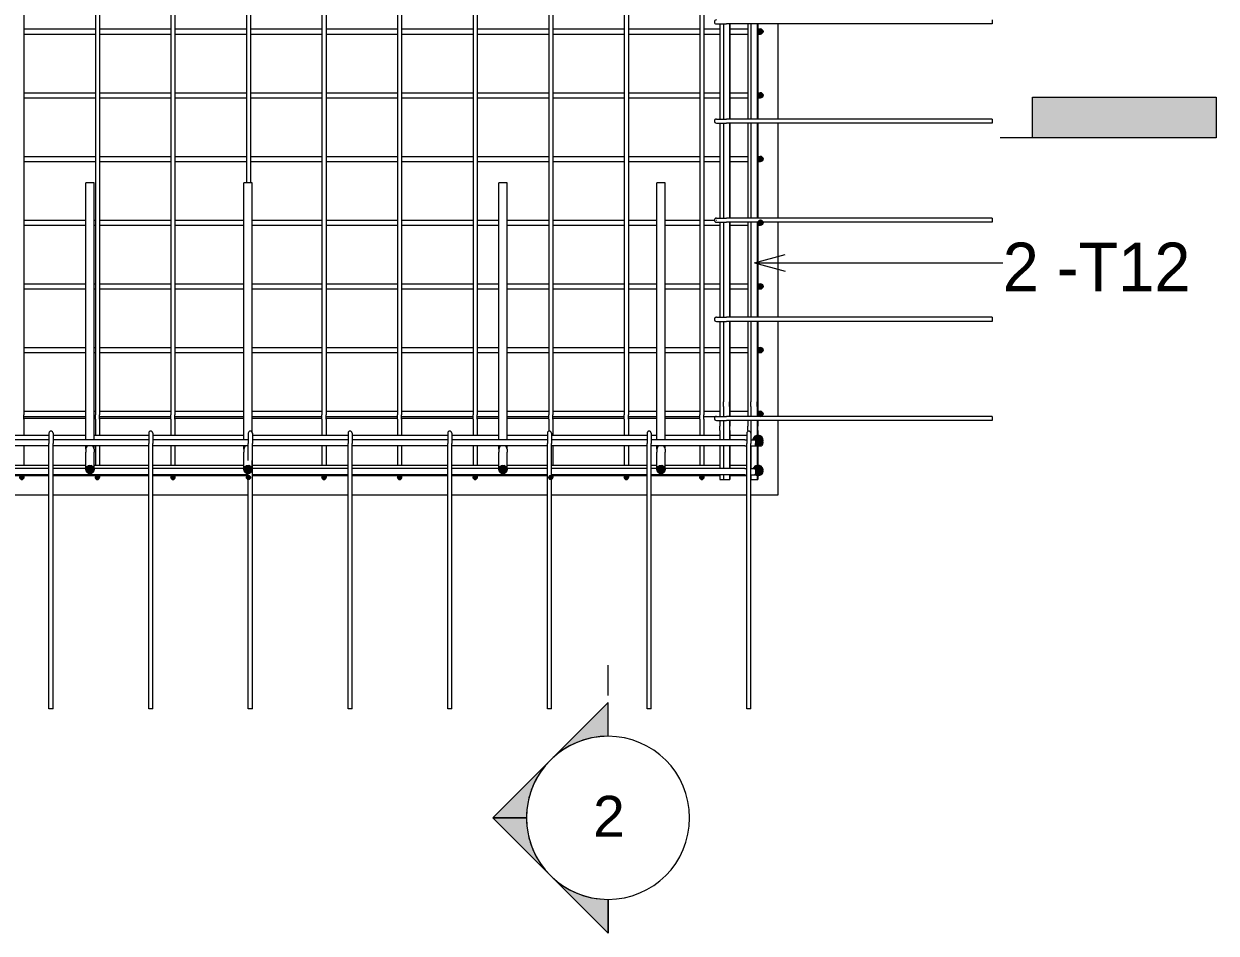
# Model space of a CAD drawing. Header units: millimetres. Extents: x 61914 to 85282, y 2378 to 28606.
# Drawn here: x 66903 to 69242, y 24191 to 25974 of the extents above; entities that cross this region are included whole.
import ezdxf

# ---------------------------------------------------------------- set-up
doc = ezdxf.new("R2010")
doc.units = ezdxf.units.MM
for name, color, linetype, lineweight in [('A-FLOR', 192, 'Continuous', 18), ('G-ANNO-SYMB', 111, 'Continuous', 9), ('S-RBAR', 171, 'Continuous', 18), ('S-RBAR-IDEN', 171, 'Continuous', 9)]:
    doc.layers.add(name, color=color, linetype=linetype, lineweight=lineweight)
doc.styles.add('Arial', font='arial.ttf', dxfattribs={"height": 80})
doc.styles.add('Nirmala UI', font='Nirmala.ttf', dxfattribs={"height": 95.25})

# ---------------------------------------------------------------- blocks, each defined once
blk = doc.blocks.new('Detail View - M_Section Tail - Filled Horizontal-14034-Elevation Top1')
at = {"layer": 'G-ANNO-SYMB'}
blk.add_hatch(color=256, dxfattribs=at).paths.add_polyline_path([(68881.6, 25830.5), (68881.6, 25750.5), (69241.6, 25750.5), (69241.6, 25830.5)])
for p, q in [((68881.6, 25830.5), (69241.6, 25830.5)), ((68881.6, 25750.5), (68881.6, 25830.5)), ((69241.6, 25830.5), (69241.6, 25750.5)), ((69241.6, 25750.5), (68881.6, 25750.5))]:
    blk.add_line(p, q, dxfattribs=at)
blk = doc.blocks.new('Detail View - M_Section Head - Filled SHOP DWG-600895-Elevation Top1')
at = {"layer": 'G-ANNO-SYMB'}
h = blk.add_hatch(color=256, dxfattribs=at)
edge = h.paths.add_edge_path()
edge.add_line((62881.6, 25976.8), (62881.6, 25910.5))
edge.add_arc((62881.6, 25750.5), 160, 90, 135)
edge.add_line((62768.5, 25863.6), (62881.6, 25976.8))
h = blk.add_hatch(color=256, dxfattribs=at)
edge = h.paths.add_edge_path()
edge.add_line((62881.6, 25976.8), (62994.7, 25863.6))
edge.add_arc((62881.6, 25750.5), 160, 45, 90)
edge.add_line((62881.6, 25910.5), (62881.6, 25976.8))
h = blk.add_hatch(color=256, dxfattribs=at)
edge = h.paths.add_edge_path()
edge.add_line((62655.3, 25750.5), (62768.5, 25863.6))
edge.add_arc((62881.6, 25750.5), 160, 135, 180)
edge.add_line((62721.6, 25750.5), (62655.3, 25750.5))
h = blk.add_hatch(color=256, dxfattribs=at)
edge = h.paths.add_edge_path()
edge.add_line((63107.9, 25750.5), (63041.6, 25750.5))
edge.add_arc((62881.6, 25750.5), 160, 0, 45)
edge.add_line((62994.7, 25863.6), (63107.9, 25750.5))
for p, q in [((62881.6, 25976.8), (62655.3, 25750.5)), ((62881.6, 25976.8), (62768.5, 25863.6)), ((62881.6, 25976.8), (63107.9, 25750.5)), ((62881.6, 25910.5), (62881.6, 25976.8)), ((62881.6, 25976.8), (62881.6, 25910.5)), ((62994.7, 25863.6), (62881.6, 25976.8)), ((62768.5, 25863.6), (62655.3, 25750.5)), ((63107.9, 25750.5), (62994.7, 25863.6)), ((62721.6, 25750.5), (62655.3, 25750.5)), ((62655.3, 25750.5), (62721.6, 25750.5)), ((63041.6, 25750.5), (63107.9, 25750.5)), ((63041.6, 25750.5), (63107.9, 25750.5))]:
    blk.add_line(p, q, dxfattribs=at)
for start, end in [(0, 180), (90, 135), (45, 90), (135, 180), (0, 45), (180, 0)]:
    blk.add_arc((62881.6, 25750.5), 160, start, end, dxfattribs=at)

msp = doc.modelspace()

# ---------------------------------------------------------------- hatches: boundary and pattern name
at = {"layer": 'S-RBAR'}
for points in [[(68348, 25954.4), (68353, 25959.4), (68348, 25964.4), (68343, 25959.4)], [(68348, 25829.4), (68353, 25834.4), (68348, 25839.4), (68343, 25834.4)], [(68348, 25704.4), (68353, 25709.4), (68348, 25714.4), (68343, 25709.4)], [(68348, 25579.4), (68353, 25584.4), (68348, 25589.4), (68343, 25584.4)], [(68348, 25454.4), (68353, 25459.4), (68348, 25464.4), (68343, 25459.4)], [(68348, 25329.4), (68353, 25334.4), (68348, 25339.4), (68343, 25334.4)], [(68348, 25204.4), (68353, 25209.4), (68348, 25214.4), (68343, 25209.4)], [(68343, 25147.4), (68352.6, 25154.3), (68348.9, 25165.5), (68337.2, 25165.5), (68334.9, 25158.4), (68338, 25158.4), (68338, 25151)], [(67035.5, 25092.8), (67041, 25100.4), (67035.5, 25108), (67026.6, 25105.1), (67026.6, 25095.7)], [(67345.5, 25092.8), (67351, 25100.4), (67345.3, 25107.9), (67336.6, 25105.1), (67336.6, 25095.7), (67345.3, 25092.9)], [(67845.5, 25092.8), (67851, 25100.4), (67845.5, 25108), (67836.6, 25105.1), (67836.6, 25095.7)], [(68155.5, 25092.8), (68161, 25100.4), (68155.5, 25108), (68146.6, 25105.1), (68146.6, 25095.7)], [(68343, 25088.4), (68352.6, 25095.3), (68348.9, 25106.5), (68337.2, 25106.5), (68335.7, 25101.9), (68338, 25101.9), (68338, 25092), (68341, 25089.9)], [(67047.6, 25080.4), (67051.6, 25084.4), (67047.6, 25088.4), (67043.6, 25084.4)], [(67195.8, 25080.4), (67199.8, 25084.4), (67195.8, 25088.4), (67191.8, 25084.4)], [(67344, 25080.4), (67348, 25084.4), (67344, 25088.4), (67340, 25084.4)], [(67492.1, 25080.4), (67496.1, 25084.4), (67492.1, 25088.4), (67488.1, 25084.4), (67489.8, 25082.7)], [(67640.3, 25080.4), (67644.3, 25084.4), (67640.3, 25088.4), (67636.3, 25084.4)], [(67788.5, 25080.4), (67792.5, 25084.4), (67788.5, 25088.4), (67784.5, 25084.4)], [(67936.7, 25080.4), (67940.7, 25084.4), (67936.7, 25088.4), (67932.7, 25084.4)], [(68084.9, 25080.4), (68088.9, 25084.4), (68084.9, 25088.4), (68080.9, 25084.4)], [(68233, 25080.4), (68237, 25084.4), (68233, 25088.4), (68229, 25084.4)]]:
    msp.add_hatch(color=256, dxfattribs=at).paths.add_polyline_path(points)
h = msp.add_hatch(color=256, dxfattribs=at)
edge = h.paths.add_edge_path()
edge.add_arc((68348, 25959.4), 5, 0, 360)
h = msp.add_hatch(color=256, dxfattribs=at)
edge = h.paths.add_edge_path()
edge.add_arc((68348, 25834.4), 5, 0, 360)
h = msp.add_hatch(color=256, dxfattribs=at)
edge = h.paths.add_edge_path()
edge.add_arc((68348, 25709.4), 5, 0, 360)
h = msp.add_hatch(color=256, dxfattribs=at)
edge = h.paths.add_edge_path()
edge.add_arc((68348, 25584.4), 5, 0, 360)
h = msp.add_hatch(color=256, dxfattribs=at)
edge = h.paths.add_edge_path()
edge.add_arc((68348, 25459.4), 5, 0, 360)
h = msp.add_hatch(color=256, dxfattribs=at)
edge = h.paths.add_edge_path()
edge.add_arc((68348, 25334.4), 5, 0, 360)
h = msp.add_hatch(color=256, dxfattribs=at)
edge = h.paths.add_edge_path()
edge.add_arc((68348, 25209.4), 5, 0, 360)
h = msp.add_hatch(color=256, dxfattribs=at)
edge = h.paths.add_edge_path()
edge.add_arc((68343, 25157.4), 10, 270, 531.6598)
edge.add_line((68333.1, 25158.8), (68343, 25157.4))
edge.add_line((68343, 25157.4), (68343, 25147.4))
h = msp.add_hatch(color=256, dxfattribs=at)
edge = h.paths.add_edge_path()
edge.add_arc((68343, 25157.4), 10, 232.1991, 270)
edge.add_line((68343, 25147.4), (68343, 25157.4))
edge.add_line((68343, 25157.4), (68336.9, 25149.5))
h = msp.add_hatch(color=256, dxfattribs=at)
edge = h.paths.add_edge_path()
edge.add_arc((67033, 25100.4), 8, 0, 360)
h = msp.add_hatch(color=256, dxfattribs=at)
edge = h.paths.add_edge_path()
edge.add_arc((67343, 25100.4), 8, 0, 360)
h = msp.add_hatch(color=256, dxfattribs=at)
edge = h.paths.add_edge_path()
edge.add_arc((67843, 25100.4), 8, 0, 360)
h = msp.add_hatch(color=256, dxfattribs=at)
edge = h.paths.add_edge_path()
edge.add_arc((68153, 25100.4), 8, 0, 360)
h = msp.add_hatch(color=256, dxfattribs=at)
edge = h.paths.add_edge_path()
edge.add_arc((68343, 25098.4), 10, 270, 515.5434)
edge.add_line((68333.9, 25102.5), (68343, 25098.4))
edge.add_line((68343, 25098.4), (68343, 25088.4))
h = msp.add_hatch(color=256, dxfattribs=at)
edge = h.paths.add_edge_path()
edge.add_arc((68343, 25098.4), 10, 232.1991, 270)
edge.add_line((68343, 25088.4), (68343, 25098.4))
edge.add_line((68343, 25098.4), (68336.9, 25090.5))
h = msp.add_hatch(color=256, dxfattribs=at)
edge = h.paths.add_edge_path()
edge.add_arc((66899.4, 25084.4), 4, 0, 360)
h = msp.add_hatch(color=256, dxfattribs=at)
edge = h.paths.add_edge_path()
edge.add_arc((67047.6, 25084.4), 4, 0, 360)
h = msp.add_hatch(color=256, dxfattribs=at)
edge = h.paths.add_edge_path()
edge.add_arc((67195.8, 25084.4), 4, 0, 360)
h = msp.add_hatch(color=256, dxfattribs=at)
edge = h.paths.add_edge_path()
edge.add_arc((67344, 25084.4), 4, 0, 360)
h = msp.add_hatch(color=256, dxfattribs=at)
edge = h.paths.add_edge_path()
edge.add_arc((67492.1, 25084.4), 4, 0, 360)
h = msp.add_hatch(color=256, dxfattribs=at)
edge = h.paths.add_edge_path()
edge.add_arc((67640.3, 25084.4), 4, 0, 360)
h = msp.add_hatch(color=256, dxfattribs=at)
edge = h.paths.add_edge_path()
edge.add_arc((67788.5, 25084.4), 4, 0, 360)
h = msp.add_hatch(color=256, dxfattribs=at)
edge = h.paths.add_edge_path()
edge.add_arc((67936.7, 25084.4), 4, 0, 360)
h = msp.add_hatch(color=256, dxfattribs=at)
edge = h.paths.add_edge_path()
edge.add_arc((68084.9, 25084.4), 4, 0, 360)
h = msp.add_hatch(color=256, dxfattribs=at)
edge = h.paths.add_edge_path()
edge.add_arc((68233, 25084.4), 4, 0, 360)

# ---------------------------------------------------------------- linework, layer by layer
at = {"layer": 'A-FLOR'}
for p, q in [((68383, 25787.7), (68383, 25974.2)), ((68383, 25593.3), (68383, 25779.7)), ((68383, 25398.8), (68383, 25585.3)), ((68383, 25204.4), (68383, 25390.8)), ((67025, 25200.4), (66903.4, 25200.4)), ((67043.6, 25200.4), (67041, 25200.4)), ((67191.8, 25200.4), (67051.6, 25200.4)), ((67335, 25200.4), (67199.8, 25200.4)), ((67488.1, 25200.4), (67351, 25200.4)), ((67636.3, 25200.4), (67496.1, 25200.4)), ((67784.5, 25200.4), (67644.3, 25200.4)), ((67835, 25200.4), (67792.5, 25200.4)), ((67932.7, 25200.4), (67851, 25200.4)), ((68080.9, 25200.4), (67940.7, 25200.4)), ((68145, 25200.4), (68088.9, 25200.4)), ((68229, 25200.4), (68161, 25200.4)), ((68383, 25050.4), (68383, 25196.4)), ((66765.2, 25050.4), (66952.7, 25050.4)), ((66960.7, 25050.4), (67148.2, 25050.4)), ((67156.2, 25050.4), (67343.6, 25050.4)), ((67351.6, 25050.4), (67539.1, 25050.4)), ((67547.1, 25050.4), (67734.6, 25050.4)), ((67742.6, 25050.4), (67930.1, 25050.4)), ((67938.1, 25050.4), (68125.6, 25050.4)), ((68133.6, 25050.4), (68321.1, 25050.4)), ((68329.1, 25050.4), (68383, 25050.4))]:
    msp.add_line(p, q, dxfattribs=at)
at = {"layer": 'G-ANNO-SYMB'}
for p, q in [((68881.6, 25750.5), (68818.1, 25750.5)), ((68049.1, 24656.8), (68049.1, 24716.1))]:
    msp.add_line(p, q, dxfattribs=at)
at = {"layer": 'S-RBAR'}
for p, q in [((66903.4, 26943.2), (66903.4, 25207.6)), ((67043.6, 26943.2), (67043.6, 25207.6)), ((67051.6, 26943.2), (67051.6, 25207.6)), ((67191.8, 26943.2), (67191.8, 25207.6)), ((67199.8, 26943.2), (67199.8, 25207.6)), ((67340, 26943.2), (67340, 25662.3)), ((67348, 26943.2), (67348, 25662.3)), ((67488.1, 26943.2), (67488.1, 25207.6)), ((67496.1, 26943.2), (67496.1, 25207.6)), ((67636.3, 26943.2), (67636.3, 25207.6)), ((67644.3, 26943.2), (67644.3, 25207.6)), ((67784.5, 26943.2), (67784.5, 25207.6)), ((67792.5, 26943.2), (67792.5, 25207.6)), ((67932.7, 26943.2), (67932.7, 25207.6)), ((67940.7, 26943.2), (67940.7, 25207.6)), ((68080.9, 26943.2), (68080.9, 25207.6)), ((68088.9, 26943.2), (68088.9, 25207.6)), ((68229, 26943.2), (68229, 25207.6)), ((68237, 26943.2), (68237, 25207.6)), ((68802.6, 25982.2), (68802.6, 25974.2)), ((66903.4, 25964.4), (67043.6, 25964.4)), ((66903.4, 25954.4), (67043.6, 25954.4)), ((67051.6, 25964.4), (67191.8, 25964.4)), ((67051.6, 25954.4), (67191.8, 25954.4)), ((67199.8, 25964.4), (67340, 25964.4)), ((67199.8, 25954.4), (67340, 25954.4)), ((67348, 25964.4), (67488.1, 25964.4)), ((67348, 25954.4), (67488.1, 25954.4)), ((67496.1, 25964.4), (67636.3, 25964.4)), ((67496.1, 25954.4), (67636.3, 25954.4)), ((67644.3, 25964.4), (67784.5, 25964.4)), ((67644.3, 25954.4), (67784.5, 25954.4)), ((67792.5, 25964.4), (67932.7, 25964.4)), ((67792.5, 25954.4), (67932.7, 25954.4)), ((67940.7, 25964.4), (68080.9, 25964.4)), ((67940.7, 25954.4), (68080.9, 25954.4)), ((68088.9, 25964.4), (68229, 25964.4)), ((68088.9, 25954.4), (68229, 25954.4)), ((68237, 25964.4), (68268, 25964.4)), ((68237, 25954.4), (68268, 25954.4)), ((68261.6, 25974.2), (68281.6, 25974.2)), ((68261.6, 25974.2), (68281.6, 25974.2)), ((68268, 25974.2), (68268, 25787.7)), ((68275.4, 25974.2), (68275.4, 25787.7)), ((68802.6, 25974.2), (68281.6, 25974.2)), ((68328.6, 25974.2), (68281.6, 25974.2)), ((68287.4, 25974.2), (68287.4, 25787.7)), ((68288, 25974.2), (68288, 25787.7)), ((68288, 25964.4), (68323, 25964.4)), ((68288, 25954.4), (68323, 25954.4)), ((68323, 25974.2), (68323, 25787.7)), ((68329.3, 25974.2), (68329.3, 25787.7)), ((68341.3, 25974.2), (68341.3, 25787.7)), ((68343, 25974.2), (68343, 25787.7)), ((68348, 25964.4), (68343, 25959.4)), ((68343, 25959.4), (68348, 25954.4)), ((68343.4, 25964.4), (68348, 25964.4)), ((68343.4, 25954.4), (68348, 25954.4)), ((68353, 25959.4), (68348, 25964.4)), ((68348, 25954.4), (68353, 25959.4)), ((66903.4, 25839.4), (67043.6, 25839.4)), ((67051.6, 25839.4), (67191.8, 25839.4)), ((67199.8, 25839.4), (67340, 25839.4)), ((67348, 25839.4), (67488.1, 25839.4)), ((67496.1, 25839.4), (67636.3, 25839.4)), ((67644.3, 25839.4), (67784.5, 25839.4)), ((67792.5, 25839.4), (67932.7, 25839.4)), ((67940.7, 25839.4), (68080.9, 25839.4)), ((68088.9, 25839.4), (68229, 25839.4)), ((68237, 25839.4), (68268, 25839.4)), ((68288, 25839.4), (68323, 25839.4)), ((68348, 25839.4), (68343, 25834.4)), ((68343.4, 25839.4), (68348, 25839.4)), ((68353, 25834.4), (68348, 25839.4)), ((66903.4, 25829.4), (67043.6, 25829.4)), ((67051.6, 25829.4), (67191.8, 25829.4)), ((67199.8, 25829.4), (67340, 25829.4)), ((67348, 25829.4), (67488.1, 25829.4)), ((67496.1, 25829.4), (67636.3, 25829.4)), ((67644.3, 25829.4), (67784.5, 25829.4)), ((67792.5, 25829.4), (67932.7, 25829.4)), ((67940.7, 25829.4), (68080.9, 25829.4)), ((68088.9, 25829.4), (68229, 25829.4)), ((68237, 25829.4), (68268, 25829.4)), ((68288, 25829.4), (68323, 25829.4)), ((68343, 25834.4), (68348, 25829.4)), ((68343.4, 25829.4), (68348, 25829.4)), ((68348, 25829.4), (68353, 25834.4)), ((68261.6, 25787.7), (68267.5, 25787.7)), ((68261.6, 25787.7), (68267.5, 25787.7)), ((68261.6, 25779.7), (68281.6, 25779.7)), ((68261.6, 25779.7), (68281.6, 25779.7)), ((68267.5, 25787.7), (68281.6, 25787.7)), ((68268, 25779.7), (68268, 25593.3)), ((68275.4, 25779.7), (68275.4, 25593.3)), ((68802.6, 25787.7), (68281.6, 25787.7)), ((68328.6, 25787.7), (68281.6, 25787.7)), ((68802.6, 25779.7), (68281.6, 25779.7)), ((68328.6, 25779.7), (68281.6, 25779.7)), ((68287.4, 25779.7), (68287.4, 25593.3)), ((68288, 25779.7), (68288, 25593.3)), ((68323, 25779.7), (68323, 25593.3)), ((68329.3, 25779.7), (68329.3, 25593.3)), ((68341.3, 25779.7), (68341.3, 25593.3)), ((68343, 25779.7), (68343, 25593.3)), ((68802.6, 25787.7), (68802.6, 25779.7)), ((66903.4, 25714.4), (67043.6, 25714.4)), ((66903.4, 25704.4), (67043.6, 25704.4)), ((67051.6, 25714.4), (67191.8, 25714.4)), ((67051.6, 25704.4), (67191.8, 25704.4)), ((67199.8, 25714.4), (67340, 25714.4)), ((67199.8, 25704.4), (67340, 25704.4)), ((67348, 25714.4), (67488.1, 25714.4)), ((67348, 25704.4), (67488.1, 25704.4)), ((67496.1, 25714.4), (67636.3, 25714.4)), ((67496.1, 25704.4), (67636.3, 25704.4)), ((67644.3, 25714.4), (67784.5, 25714.4)), ((67644.3, 25704.4), (67784.5, 25704.4)), ((67792.5, 25714.4), (67932.7, 25714.4)), ((67792.5, 25704.4), (67932.7, 25704.4)), ((67940.7, 25714.4), (68080.9, 25714.4)), ((67940.7, 25704.4), (68080.9, 25704.4)), ((68088.9, 25714.4), (68229, 25714.4)), ((68088.9, 25704.4), (68229, 25704.4)), ((68237, 25714.4), (68268, 25714.4)), ((68237, 25704.4), (68268, 25704.4)), ((68288, 25714.4), (68323, 25714.4)), ((68288, 25704.4), (68323, 25704.4)), ((68348, 25714.4), (68343, 25709.4)), ((68343, 25709.4), (68348, 25704.4)), ((68343.4, 25714.4), (68348, 25714.4)), ((68343.4, 25704.4), (68348, 25704.4)), ((68353, 25709.4), (68348, 25714.4)), ((68348, 25704.4), (68353, 25709.4)), ((67041, 25662.3), (67025, 25662.3)), ((67025, 25179.9), (67025, 25662.3)), ((67041, 25179.9), (67041, 25662.3)), ((67351, 25662.3), (67335, 25662.3)), ((67335, 25179.9), (67335, 25662.3)), ((67351, 25179.9), (67351, 25662.3)), ((67851, 25662.3), (67835, 25662.3)), ((67835, 25179.9), (67835, 25662.3)), ((67851, 25179.9), (67851, 25662.3)), ((68161, 25662.3), (68145, 25662.3)), ((68145, 25179.9), (68145, 25662.3)), ((68161, 25179.9), (68161, 25662.3)), ((66903.4, 25589.4), (67025, 25589.4)), ((67041, 25589.4), (67043.6, 25589.4)), ((67051.6, 25589.4), (67191.8, 25589.4)), ((67199.8, 25589.4), (67335, 25589.4)), ((67351, 25589.4), (67488.1, 25589.4)), ((67496.1, 25589.4), (67636.3, 25589.4)), ((67644.3, 25589.4), (67784.5, 25589.4)), ((67792.5, 25589.4), (67835, 25589.4)), ((67851, 25589.4), (67932.7, 25589.4)), ((67940.7, 25589.4), (68080.9, 25589.4)), ((68088.9, 25589.4), (68145, 25589.4)), ((68161, 25589.4), (68229, 25589.4)), ((68237, 25589.4), (68257.7, 25589.4)), ((68261.1, 25589.4), (68261.6, 25589.4)), ((68261.6, 25593.3), (68267.5, 25593.3)), ((68261.6, 25593.3), (68267.5, 25593.3)), ((68261.6, 25585.3), (68281.6, 25585.3)), ((68261.6, 25585.3), (68281.6, 25585.3)), ((68267.5, 25593.3), (68281.6, 25593.3)), ((68268, 25585.3), (68268, 25398.8)), ((68275.4, 25585.3), (68275.4, 25398.8)), ((68802.6, 25593.3), (68281.6, 25593.3)), ((68328.6, 25593.3), (68281.6, 25593.3)), ((68802.6, 25585.3), (68281.6, 25585.3)), ((68328.6, 25585.3), (68281.6, 25585.3)), ((68287.4, 25585.3), (68287.4, 25398.8)), ((68288, 25585.3), (68288, 25398.8)), ((68323, 25585.3), (68323, 25398.8)), ((68329.3, 25585.3), (68329.3, 25398.8)), ((68341.3, 25585.3), (68341.3, 25398.8)), ((68348, 25589.4), (68343, 25584.4)), ((68343, 25585.3), (68343, 25398.8)), ((68343, 25584.4), (68348, 25579.4)), ((68353, 25584.4), (68348, 25589.4)), ((68348, 25579.4), (68353, 25584.4)), ((68802.6, 25593.3), (68802.6, 25585.3)), ((66903.4, 25579.4), (67025, 25579.4)), ((67041, 25579.4), (67043.6, 25579.4)), ((67051.6, 25579.4), (67191.8, 25579.4)), ((67199.8, 25579.4), (67335, 25579.4)), ((67351, 25579.4), (67488.1, 25579.4)), ((67496.1, 25579.4), (67636.3, 25579.4)), ((67644.3, 25579.4), (67784.5, 25579.4)), ((67792.5, 25579.4), (67835, 25579.4)), ((67851, 25579.4), (67932.7, 25579.4)), ((67940.7, 25579.4), (68080.9, 25579.4)), ((68088.9, 25579.4), (68145, 25579.4)), ((68161, 25579.4), (68229, 25579.4)), ((68237, 25579.4), (68268, 25579.4)), ((68288, 25579.4), (68323, 25579.4)), ((68343.4, 25579.4), (68348, 25579.4)), ((66903.4, 25464.4), (67025, 25464.4)), ((67041, 25464.4), (67043.6, 25464.4)), ((67051.6, 25464.4), (67191.8, 25464.4)), ((67199.8, 25464.4), (67335, 25464.4)), ((67351, 25464.4), (67488.1, 25464.4)), ((67496.1, 25464.4), (67636.3, 25464.4)), ((67644.3, 25464.4), (67784.5, 25464.4)), ((67792.5, 25464.4), (67835, 25464.4)), ((67851, 25464.4), (67932.7, 25464.4)), ((67940.7, 25464.4), (68080.9, 25464.4)), ((68088.9, 25464.4), (68145, 25464.4)), ((68161, 25464.4), (68229, 25464.4)), ((68237, 25464.4), (68268, 25464.4)), ((68288, 25464.4), (68323, 25464.4)), ((68348, 25464.4), (68343, 25459.4)), ((68343.4, 25464.4), (68348, 25464.4)), ((68353, 25459.4), (68348, 25464.4)), ((66903.4, 25454.4), (67025, 25454.4)), ((67041, 25454.4), (67043.6, 25454.4)), ((67051.6, 25454.4), (67191.8, 25454.4)), ((67199.8, 25454.4), (67335, 25454.4)), ((67351, 25454.4), (67488.1, 25454.4)), ((67496.1, 25454.4), (67636.3, 25454.4)), ((67644.3, 25454.4), (67784.5, 25454.4)), ((67792.5, 25454.4), (67835, 25454.4)), ((67851, 25454.4), (67932.7, 25454.4)), ((67940.7, 25454.4), (68080.9, 25454.4)), ((68088.9, 25454.4), (68145, 25454.4)), ((68161, 25454.4), (68229, 25454.4)), ((68237, 25454.4), (68268, 25454.4)), ((68288, 25454.4), (68323, 25454.4)), ((68343, 25459.4), (68348, 25454.4)), ((68343.4, 25454.4), (68348, 25454.4)), ((68348, 25454.4), (68353, 25459.4)), ((68261.6, 25398.8), (68267.5, 25398.8)), ((68261.6, 25398.8), (68267.5, 25398.8)), ((68267.5, 25398.8), (68281.6, 25398.8)), ((68802.6, 25398.8), (68281.6, 25398.8)), ((68328.6, 25398.8), (68281.6, 25398.8)), ((68802.6, 25398.8), (68802.6, 25390.8)), ((68261.6, 25390.8), (68281.6, 25390.8)), ((68261.6, 25390.8), (68281.6, 25390.8)), ((68268, 25390.8), (68268, 25292.2)), ((68275.4, 25390.8), (68275.4, 25232.9)), ((68802.6, 25390.8), (68281.6, 25390.8)), ((68328.6, 25390.8), (68281.6, 25390.8)), ((68287.4, 25390.8), (68287.4, 25232.9)), ((68288, 25390.8), (68288, 25292.2)), ((68323, 25390.8), (68323, 25292.2)), ((68329.3, 25390.8), (68329.3, 25232.9)), ((68341.3, 25390.8), (68341.3, 25232.9)), ((68343, 25390.8), (68343, 25292.2)), ((66903.4, 25339.4), (67025, 25339.4)), ((66903.4, 25329.4), (67025, 25329.4)), ((67041, 25339.4), (67043.6, 25339.4)), ((67041, 25329.4), (67043.6, 25329.4)), ((67051.6, 25339.4), (67191.8, 25339.4)), ((67051.6, 25329.4), (67191.8, 25329.4)), ((67199.8, 25339.4), (67335, 25339.4)), ((67199.8, 25329.4), (67335, 25329.4)), ((67351, 25339.4), (67488.1, 25339.4)), ((67351, 25329.4), (67488.1, 25329.4)), ((67496.1, 25339.4), (67636.3, 25339.4)), ((67496.1, 25329.4), (67636.3, 25329.4)), ((67644.3, 25339.4), (67784.5, 25339.4)), ((67644.3, 25329.4), (67784.5, 25329.4)), ((67792.5, 25339.4), (67835, 25339.4)), ((67792.5, 25329.4), (67835, 25329.4)), ((67851, 25339.4), (67932.7, 25339.4)), ((67851, 25329.4), (67932.7, 25329.4)), ((67940.7, 25339.4), (68080.9, 25339.4)), ((67940.7, 25329.4), (68080.9, 25329.4)), ((68088.9, 25339.4), (68145, 25339.4)), ((68088.9, 25329.4), (68145, 25329.4)), ((68161, 25339.4), (68229, 25339.4)), ((68161, 25329.4), (68229, 25329.4)), ((68237, 25339.4), (68268, 25339.4)), ((68237, 25329.4), (68268, 25329.4)), ((68288, 25339.4), (68323, 25339.4)), ((68288, 25329.4), (68323, 25329.4)), ((68348, 25339.4), (68343, 25334.4)), ((68343, 25334.4), (68348, 25329.4)), ((68343.4, 25339.4), (68348, 25339.4)), ((68343.4, 25329.4), (68348, 25329.4)), ((68353, 25334.4), (68348, 25339.4)), ((68348, 25329.4), (68353, 25334.4)), ((68268, 25292.2), (68268, 25284)), ((68268, 25284), (68268, 25204.4)), ((68288, 25292.2), (68288, 25284)), ((68288, 25284), (68288, 25204.4)), ((68323, 25292.2), (68323, 25284)), ((68323, 25284), (68323, 25204.4)), ((68343, 25292.2), (68343, 25284)), ((68343, 25284), (68343, 25204.4)), ((68275.4, 25223.6), (68275.4, 25232.9)), ((68287.4, 25223.6), (68287.4, 25232.9)), ((68329.3, 25223.6), (68329.3, 25232.9)), ((68341.3, 25223.6), (68341.3, 25232.9)), ((66903.4, 25214.4), (67025, 25214.4)), ((66903.4, 25199.1), (66903.4, 25207.6)), ((67041, 25214.4), (67043.6, 25214.4)), ((67043.6, 25199.1), (67043.6, 25207.6)), ((67051.6, 25214.4), (67191.8, 25214.4)), ((67051.6, 25199.1), (67051.6, 25207.6)), ((67191.8, 25199.1), (67191.8, 25207.6)), ((67199.8, 25214.4), (67335, 25214.4)), ((67199.8, 25199.1), (67199.8, 25207.6)), ((67351, 25214.4), (67488.1, 25214.4)), ((67488.1, 25199.1), (67488.1, 25207.6)), ((67496.1, 25214.4), (67636.3, 25214.4)), ((67496.1, 25199.1), (67496.1, 25207.6)), ((67636.3, 25199.1), (67636.3, 25207.6)), ((67644.3, 25214.4), (67784.5, 25214.4)), ((67644.3, 25199.1), (67644.3, 25207.6)), ((67784.5, 25199.1), (67784.5, 25207.6)), ((67792.5, 25214.4), (67835, 25214.4)), ((67792.5, 25199.1), (67792.5, 25207.6)), ((67851, 25214.4), (67932.7, 25214.4)), ((67932.7, 25199.1), (67932.7, 25207.6)), ((67940.7, 25214.4), (68080.9, 25214.4)), ((67940.7, 25199.1), (67940.7, 25207.6)), ((68080.9, 25199.1), (68080.9, 25207.6)), ((68088.9, 25214.4), (68145, 25214.4)), ((68088.9, 25199.1), (68088.9, 25207.6)), ((68161, 25214.4), (68229, 25214.4)), ((68229, 25199.1), (68229, 25207.6)), ((68237, 25214.4), (68268, 25214.4)), ((68237, 25199.1), (68237, 25207.6)), ((68275.4, 25223.6), (68275.4, 25204.4)), ((68287.4, 25223.6), (68287.4, 25204.4)), ((68288, 25214.4), (68323, 25214.4)), ((68329.3, 25223.6), (68329.3, 25204.4)), ((68341.3, 25223.6), (68341.3, 25204.4)), ((68348, 25214.4), (68343, 25209.4)), ((68343, 25209.4), (68348, 25204.4)), ((68343.4, 25214.4), (68348, 25214.4)), ((68353, 25209.4), (68348, 25214.4)), ((68348, 25204.4), (68353, 25209.4)), ((66903.4, 25204.4), (67025, 25204.4)), ((66903.4, 25199.1), (66903.4, 25185.7)), ((66903.4, 25185.7), (66903.4, 25177.2)), ((67041, 25204.4), (67043.6, 25204.4)), ((67043.6, 25199.1), (67043.6, 25185.7)), ((67043.6, 25185.7), (67043.6, 25177.2)), ((67051.6, 25204.4), (67191.8, 25204.4)), ((67051.6, 25199.1), (67051.6, 25185.7)), ((67051.6, 25185.7), (67051.6, 25177.2)), ((67191.8, 25199.1), (67191.8, 25185.7)), ((67191.8, 25185.7), (67191.8, 25177.2)), ((67199.8, 25204.4), (67335, 25204.4)), ((67199.8, 25199.1), (67199.8, 25185.7)), ((67199.8, 25185.7), (67199.8, 25177.2)), ((67351, 25204.4), (67488.1, 25204.4)), ((67488.1, 25199.1), (67488.1, 25185.7)), ((67488.1, 25185.7), (67488.1, 25177.2)), ((67496.1, 25204.4), (67636.3, 25204.4)), ((67496.1, 25199.1), (67496.1, 25185.7)), ((67496.1, 25185.7), (67496.1, 25177.2)), ((67636.3, 25199.1), (67636.3, 25185.7)), ((67636.3, 25185.7), (67636.3, 25177.2)), ((67644.3, 25204.4), (67784.5, 25204.4)), ((67644.3, 25199.1), (67644.3, 25185.7)), ((67644.3, 25185.7), (67644.3, 25177.2)), ((67784.5, 25199.1), (67784.5, 25185.7)), ((67784.5, 25185.7), (67784.5, 25177.2)), ((67792.5, 25204.4), (67835, 25204.4)), ((67792.5, 25199.1), (67792.5, 25185.7)), ((67792.5, 25185.7), (67792.5, 25177.2)), ((67851, 25204.4), (67932.7, 25204.4)), ((67932.7, 25199.1), (67932.7, 25185.7)), ((67932.7, 25185.7), (67932.7, 25177.2)), ((67940.7, 25204.4), (68080.9, 25204.4)), ((67940.7, 25199.1), (67940.7, 25185.7)), ((67940.7, 25185.7), (67940.7, 25177.2)), ((68080.9, 25199.1), (68080.9, 25185.7)), ((68080.9, 25185.7), (68080.9, 25177.2)), ((68088.9, 25204.4), (68145, 25204.4)), ((68088.9, 25199.1), (68088.9, 25185.7)), ((68088.9, 25185.7), (68088.9, 25177.2)), ((68161, 25204.4), (68229, 25204.4)), ((68229, 25199.1), (68229, 25185.7)), ((68229, 25185.7), (68229, 25177.2)), ((68237, 25204.4), (68261.6, 25204.4)), ((68237, 25199.1), (68237, 25185.7)), ((68237, 25185.7), (68237, 25177.2)), ((68261.6, 25204.4), (68267.5, 25204.4)), ((68261.6, 25204.4), (68267.5, 25204.4)), ((68261.6, 25196.4), (68281.6, 25196.4)), ((68261.6, 25196.4), (68281.6, 25196.4)), ((68267.5, 25204.4), (68281.6, 25204.4)), ((68268, 25196.4), (68268, 25184.9)), ((68268, 25176.8), (68268, 25184.9)), ((68275.4, 25196.4), (68275.4, 25183.4)), ((68275.4, 25183.4), (68275.4, 25174.1)), ((68802.6, 25204.4), (68281.6, 25204.4)), ((68328.6, 25204.4), (68281.6, 25204.4)), ((68802.6, 25196.4), (68281.6, 25196.4)), ((68328.6, 25196.4), (68281.6, 25196.4)), ((68287.4, 25196.4), (68287.4, 25183.4)), ((68287.4, 25183.4), (68287.4, 25174.1)), ((68288, 25196.4), (68288, 25184.9)), ((68288, 25176.8), (68288, 25184.9)), ((68323, 25196.4), (68323, 25184.9)), ((68323, 25176.8), (68323, 25184.9)), ((68329.3, 25196.4), (68329.3, 25183.4)), ((68329.3, 25183.4), (68329.3, 25174.1)), ((68341.3, 25196.4), (68341.3, 25183.4)), ((68341.3, 25183.4), (68341.3, 25174.1)), ((68343, 25196.4), (68343, 25184.9)), ((68343, 25176.8), (68343, 25184.9)), ((68802.6, 25204.4), (68802.6, 25196.4)), ((66765.2, 25167.4), (66952.7, 25167.4)), ((66903.4, 25177.2), (66903.4, 25167.4)), ((66952.7, 25171.4), (66952.7, 25151.4)), ((66952.7, 25171.4), (66952.7, 25151.4)), ((66960.7, 25171.4), (66960.7, 25165.5)), ((66960.7, 25171.4), (66960.7, 25165.5)), ((66960.7, 25167.4), (67025, 25167.4)), ((66960.7, 25165.5), (66960.7, 25151.4)), ((67025, 25158.1), (67025, 25179.9)), ((67041, 25158.1), (67041, 25179.9)), ((67041, 25167.4), (67148.2, 25167.4)), ((67043.6, 25177.2), (67043.6, 25167.4)), ((67051.6, 25177.2), (67051.6, 25167.4)), ((67148.2, 25171.4), (67148.2, 25151.4)), ((67148.2, 25171.4), (67148.2, 25151.4)), ((67156.2, 25171.4), (67156.2, 25165.5)), ((67156.2, 25171.4), (67156.2, 25165.5)), ((67156.2, 25167.4), (67335, 25167.4)), ((67156.2, 25165.5), (67156.2, 25151.4)), ((67191.8, 25177.2), (67191.8, 25167.4)), ((67199.8, 25177.2), (67199.8, 25167.4)), ((67335, 25158.1), (67335, 25179.9)), ((67343.6, 25171.4), (67343.6, 25151.4)), ((67343.6, 25171.4), (67343.6, 25151.4)), ((67351, 25173.2), (67351, 25179.9)), ((67351, 25171.1), (67351, 25172.1)), ((67351.6, 25171.4), (67351.6, 25165.5)), ((67351.6, 25171.4), (67351.6, 25165.5)), ((67351.6, 25167.4), (67539.1, 25167.4)), ((67351.6, 25165.5), (67351.6, 25151.4)), ((67488.1, 25177.2), (67488.1, 25167.4)), ((67496.1, 25177.2), (67496.1, 25167.4)), ((67539.1, 25171.4), (67539.1, 25151.4)), ((67539.1, 25171.4), (67539.1, 25151.4)), ((67547.1, 25171.4), (67547.1, 25165.5)), ((67547.1, 25171.4), (67547.1, 25165.5)), ((67547.1, 25167.4), (67734.6, 25167.4)), ((67547.1, 25165.5), (67547.1, 25151.4)), ((67636.3, 25177.2), (67636.3, 25167.4)), ((67644.3, 25177.2), (67644.3, 25167.4)), ((67734.6, 25171.4), (67734.6, 25151.4)), ((67734.6, 25171.4), (67734.6, 25151.4)), ((67742.6, 25171.4), (67742.6, 25165.5)), ((67742.6, 25171.4), (67742.6, 25165.5)), ((67742.6, 25167.4), (67835, 25167.4)), ((67742.6, 25165.5), (67742.6, 25151.4)), ((67784.5, 25177.2), (67784.5, 25167.4)), ((67792.5, 25177.2), (67792.5, 25167.4)), ((67835, 25158.1), (67835, 25179.9)), ((67851, 25158.1), (67851, 25179.9)), ((67851, 25167.4), (67930.1, 25167.4)), ((67930.1, 25171.4), (67930.1, 25151.4)), ((67930.1, 25171.4), (67930.1, 25151.4)), ((67932.7, 25177.2), (67932.7, 25174.9)), ((67938.1, 25171.4), (67938.1, 25165.5)), ((67938.1, 25171.4), (67938.1, 25165.5)), ((67938.1, 25167.4), (68125.6, 25167.4)), ((67938.1, 25165.5), (67938.1, 25151.4)), ((67940.7, 25177.2), (67940.7, 25167.4)), ((68080.9, 25177.2), (68080.9, 25167.4)), ((68088.9, 25177.2), (68088.9, 25167.4)), ((68125.6, 25171.4), (68125.6, 25151.4)), ((68125.6, 25171.4), (68125.6, 25151.4)), ((68133.6, 25171.4), (68133.6, 25165.5)), ((68133.6, 25171.4), (68133.6, 25165.5)), ((68133.6, 25167.4), (68145, 25167.4)), ((68133.6, 25165.5), (68133.6, 25151.4)), ((68145, 25158.1), (68145, 25179.9)), ((68161, 25158.1), (68161, 25179.9)), ((68161, 25167.4), (68268, 25167.4)), ((68229, 25177.2), (68229, 25167.4)), ((68237, 25177.2), (68237, 25167.4)), ((68268, 25176.8), (68268, 25158.4)), ((68275.4, 25174.1), (68275.4, 25158.4)), ((68287.4, 25174.1), (68287.4, 25158.4)), ((68288, 25176.8), (68288, 25158.4)), ((68288, 25167.4), (68301, 25167.4)), ((68301, 25167.4), (68321.2, 25167.4)), ((68321.1, 25171.4), (68321.1, 25151.4)), ((68321.1, 25171.4), (68321.1, 25151.4)), ((68323, 25176.8), (68323, 25174.5)), ((68329.1, 25171.4), (68329.1, 25165.5)), ((68329.1, 25171.4), (68329.1, 25165.5)), ((68329.1, 25165.5), (68329.1, 25151.4)), ((68329.3, 25174.1), (68329.3, 25158.4)), ((68337.2, 25165.5), (68334.9, 25158.4)), ((68348.9, 25165.5), (68337.2, 25165.5)), ((68341.3, 25174.1), (68341.3, 25158.4)), ((68342.5, 25167.4), (68343, 25167.4)), ((68343, 25176.8), (68343, 25167.4)), ((68352.6, 25154.3), (68348.9, 25165.5)), ((66952.7, 25158.4), (66765.2, 25158.4)), ((66952.7, 25146.4), (66765.2, 25146.4)), ((66903.4, 25146.4), (66903.4, 25108.4)), ((66952.7, 24630.4), (66952.7, 25151.4)), ((66952.7, 25104.4), (66952.7, 25151.4)), ((67148.2, 25158.4), (66960.7, 25158.4)), ((66960.7, 24630.4), (66960.7, 25151.4)), ((66960.7, 25104.4), (66960.7, 25151.4)), ((67148.2, 25146.4), (66960.7, 25146.4)), ((67025, 25139.9), (67025, 25146.1)), ((67025, 25139.9), (67025, 25134.4)), ((67041, 25139.9), (67041, 25146.1)), ((67041, 25139.9), (67041, 25134.4)), ((67043.6, 25146.4), (67043.6, 25108.4)), ((67051.6, 25146.4), (67051.6, 25108.4)), ((67148.2, 24630.4), (67148.2, 25151.4)), ((67148.2, 25104.4), (67148.2, 25151.4)), ((67343.6, 25158.4), (67156.2, 25158.4)), ((67156.2, 24630.4), (67156.2, 25151.4)), ((67156.2, 25104.4), (67156.2, 25151.4)), ((67343.6, 25146.4), (67156.2, 25146.4)), ((67191.8, 25146.4), (67191.8, 25108.4)), ((67199.8, 25146.4), (67199.8, 25108.4)), ((67335, 25139.9), (67335, 25146.1)), ((67335, 25139.9), (67335, 25134.4)), ((67343.6, 25117.6), (67343.6, 25151.4)), ((67343.6, 25117.6), (67343.6, 25151.4)), ((67539.1, 25158.4), (67351.6, 25158.4)), ((67351.6, 24630.4), (67351.6, 25151.4)), ((67351.6, 25104.4), (67351.6, 25151.4)), ((67539.1, 25146.4), (67351.6, 25146.4)), ((67488.1, 25146.4), (67488.1, 25108.4)), ((67496.1, 25146.4), (67496.1, 25108.4)), ((67539.1, 24630.4), (67539.1, 25151.4)), ((67539.1, 25104.4), (67539.1, 25151.4)), ((67734.6, 25158.4), (67547.1, 25158.4)), ((67547.1, 24630.4), (67547.1, 25151.4)), ((67547.1, 25104.4), (67547.1, 25151.4)), ((67734.6, 25146.4), (67547.1, 25146.4)), ((67636.3, 25146.4), (67636.3, 25108.4)), ((67644.3, 25146.4), (67644.3, 25108.4)), ((67734.6, 24630.4), (67734.6, 25151.4)), ((67734.6, 25104.4), (67734.6, 25151.4)), ((67930.1, 25158.4), (67742.6, 25158.4)), ((67742.6, 24630.4), (67742.6, 25151.4)), ((67742.6, 25104.4), (67742.6, 25151.4)), ((67930.1, 25146.4), (67742.6, 25146.4)), ((67784.5, 25146.4), (67784.5, 25108.4)), ((67792.5, 25146.4), (67792.5, 25108.4)), ((67835, 25139.9), (67835, 25146.1)), ((67835, 25139.9), (67835, 25134.4)), ((67851, 25139.9), (67851, 25146.1)), ((67851, 25139.9), (67851, 25134.4)), ((67930.1, 24630.4), (67930.1, 25151.4)), ((67930.1, 25104.4), (67930.1, 25151.4)), ((68125.6, 25158.4), (67938.1, 25158.4)), ((67938.1, 24630.4), (67938.1, 25151.4)), ((67938.1, 25104.4), (67938.1, 25151.4)), ((68125.6, 25146.4), (67938.1, 25146.4)), ((67940.7, 25146.4), (67940.7, 25108.4)), ((68080.9, 25146.4), (68080.9, 25108.4)), ((68088.9, 25146.4), (68088.9, 25108.4)), ((68125.6, 24630.4), (68125.6, 25151.4)), ((68125.6, 25104.4), (68125.6, 25151.4)), ((68317, 25158.4), (68133.6, 25158.4)), ((68133.6, 24630.4), (68133.6, 25151.4)), ((68133.6, 25104.4), (68133.6, 25151.4)), ((68317, 25146.4), (68133.6, 25146.4)), ((68145, 25139.9), (68145, 25146.1)), ((68145, 25139.9), (68145, 25134.4)), ((68161, 25139.9), (68161, 25146.1)), ((68161, 25139.9), (68161, 25134.4)), ((68229, 25146.4), (68229, 25108.4)), ((68237, 25146.4), (68237, 25108.4)), ((68268, 25146.4), (68268, 25101.9)), ((68275.4, 25146.4), (68275.4, 25101.9)), ((68287.4, 25146.4), (68287.4, 25101.9)), ((68288, 25146.4), (68288, 25101.9)), ((68317, 25158.4), (68321.3, 25158.4)), ((68317, 25146.4), (68321.3, 25146.4)), ((68321.1, 24630.4), (68321.1, 25151.4)), ((68321.1, 25104.4), (68321.1, 25151.4)), ((68329.1, 24630.4), (68329.1, 25151.4)), ((68329.1, 25104.4), (68329.1, 25151.4)), ((68329.3, 25158.4), (68347, 25158.4)), ((68329.3, 25146.4), (68347, 25146.4)), ((68329.3, 25146.4), (68329.3, 25101.9)), ((68333.1, 25158.8), (68343, 25157.4)), ((68334.9, 25158.4), (68338, 25158.4)), ((68343, 25157.4), (68336.9, 25149.5)), ((68338, 25158.4), (68338, 25151)), ((68338, 25151), (68343, 25147.4)), ((68341.3, 25146.4), (68341.3, 25101.9)), ((68343, 25157.4), (68343, 25147.4)), ((68343, 25147.4), (68343, 25157.4)), ((68343, 25147.4), (68352.6, 25154.3)), ((68343, 25146.4), (68343, 25108.4)), ((67025, 25105.9), (67025, 25134.4)), ((67041, 25105.9), (67041, 25134.4)), ((67335, 25105.9), (67335, 25134.4)), ((67351, 25105.9), (67351, 25117.6)), ((67835, 25105.9), (67835, 25134.4)), ((67851, 25105.9), (67851, 25134.4)), ((68145, 25105.9), (68145, 25134.4)), ((68161, 25105.9), (68161, 25134.4)), ((66765.2, 25108.4), (66952.7, 25108.4)), ((66952.7, 25101.9), (66765.2, 25101.9)), ((66952.7, 25089.9), (66765.2, 25089.9)), ((66960.7, 25108.4), (67025, 25108.4)), ((67025, 25101.9), (66960.7, 25101.9)), ((67148.2, 25089.9), (66960.7, 25089.9)), ((67025, 25100.4), (67025, 25105.9)), ((67035.5, 25108), (67026.6, 25105.1)), ((67026.6, 25105.1), (67026.6, 25095.7)), ((67026.6, 25095.7), (67035.5, 25092.8)), ((67041, 25100.4), (67035.5, 25108)), ((67035.5, 25092.8), (67041, 25100.4)), ((67041, 25108.4), (67148.2, 25108.4)), ((67041, 25100.4), (67041, 25105.9)), ((67148.2, 25101.9), (67041, 25101.9)), ((67156.2, 25108.4), (67335, 25108.4)), ((67335, 25101.9), (67156.2, 25101.9)), ((67343.6, 25089.9), (67156.2, 25089.9)), ((67335, 25100.4), (67335, 25105.9)), ((67345.3, 25107.9), (67336.6, 25105.1)), ((67336.6, 25105.1), (67336.6, 25095.7)), ((67336.6, 25095.7), (67345.3, 25092.9)), ((67343.6, 25099.4), (67343.6, 25100.4)), ((67343.6, 24630.4), (67343.6, 25092.5)), ((67351, 25100.4), (67345.3, 25107.9)), ((67345.3, 25092.9), (67345.5, 25092.8)), ((67345.5, 25092.8), (67351, 25100.4)), ((67351, 25100.4), (67351, 25105.9)), ((67351.6, 25108.4), (67539.1, 25108.4)), ((67539.1, 25101.9), (67351.6, 25101.9)), ((67539.1, 25089.9), (67351.6, 25089.9)), ((67547.1, 25108.4), (67734.6, 25108.4)), ((67734.6, 25101.9), (67547.1, 25101.9)), ((67734.6, 25089.9), (67547.1, 25089.9)), ((67742.6, 25108.4), (67835, 25108.4)), ((67835, 25101.9), (67742.6, 25101.9)), ((67930.1, 25089.9), (67742.6, 25089.9)), ((67835, 25100.4), (67835, 25105.9)), ((67845.5, 25108), (67836.6, 25105.1)), ((67836.6, 25105.1), (67836.6, 25095.7)), ((67836.6, 25095.7), (67845.5, 25092.8)), ((67851, 25100.4), (67845.5, 25108)), ((67845.5, 25092.8), (67851, 25100.4)), ((67851, 25108.4), (67930.1, 25108.4)), ((67851, 25100.4), (67851, 25105.9)), ((67930.1, 25101.9), (67851, 25101.9)), ((67938.1, 25108.4), (68125.6, 25108.4)), ((68125.6, 25101.9), (67938.1, 25101.9)), ((68125.6, 25089.9), (67938.1, 25089.9)), ((68133.6, 25108.4), (68145, 25108.4)), ((68145, 25101.9), (68133.6, 25101.9)), ((68317, 25089.9), (68133.6, 25089.9)), ((68145, 25100.4), (68145, 25105.9)), ((68155.5, 25108), (68146.6, 25105.1)), ((68146.6, 25105.1), (68146.6, 25095.7)), ((68146.6, 25095.7), (68155.5, 25092.8)), ((68161, 25100.4), (68155.5, 25108)), ((68155.5, 25092.8), (68161, 25100.4)), ((68161, 25108.4), (68268, 25108.4)), ((68161, 25100.4), (68161, 25105.9)), ((68317, 25101.9), (68161, 25101.9)), ((68268, 25089.9), (68268, 25080.4)), ((68275.4, 25089.9), (68275.4, 25080.4)), ((68287.4, 25089.9), (68287.4, 25080.4)), ((68288, 25108.4), (68301, 25108.4)), ((68288, 25089.9), (68288, 25080.4)), ((68301, 25108.4), (68321.2, 25108.4)), ((68317, 25101.9), (68321.3, 25101.9)), ((68317, 25089.9), (68321.3, 25089.9)), ((68329.3, 25101.9), (68347, 25101.9)), ((68329.3, 25089.9), (68347, 25089.9)), ((68329.3, 25089.9), (68329.3, 25080.4)), ((68333.9, 25102.5), (68343, 25098.4)), ((68337.2, 25106.5), (68335.7, 25101.9)), ((68335.7, 25101.9), (68338, 25101.9)), ((68343, 25098.4), (68336.9, 25090.5)), ((68348.9, 25106.5), (68337.2, 25106.5)), ((68338, 25101.9), (68338, 25092)), ((68338, 25092), (68341, 25089.9)), ((68341, 25089.9), (68343, 25088.4)), ((68341.3, 25089.9), (68341.3, 25080.4)), ((68342.5, 25108.4), (68343, 25108.4)), ((68343, 25098.4), (68343, 25088.4)), ((68343, 25088.4), (68343, 25098.4)), ((68343, 25088.4), (68352.6, 25095.3)), ((68352.6, 25095.3), (68348.9, 25106.5)), ((66765.2, 25088.4), (66952.7, 25088.4)), ((66903.4, 25087.2), (66903.4, 25084.4)), ((66960.7, 25088.4), (67148.2, 25088.4)), ((67047.6, 25088.4), (67043.6, 25084.4)), ((67043.6, 25087.2), (67043.6, 25084.4)), ((67043.6, 25084.4), (67047.6, 25080.4)), ((67051.6, 25084.4), (67047.6, 25088.4)), ((67047.6, 25080.4), (67051.6, 25084.4)), ((67051.6, 25087.2), (67051.6, 25084.4)), ((67156.2, 25088.4), (67343.6, 25088.4)), ((67195.8, 25088.4), (67191.8, 25084.4)), ((67191.8, 25087.2), (67191.8, 25084.4)), ((67191.8, 25084.4), (67195.8, 25080.4)), ((67199.8, 25084.4), (67195.8, 25088.4)), ((67195.8, 25080.4), (67199.8, 25084.4)), ((67199.8, 25087.2), (67199.8, 25084.4)), ((67344, 25088.4), (67340, 25084.4)), ((67340, 25087.2), (67340, 25084.4)), ((67340, 25084.4), (67344, 25080.4)), ((67348, 25084.4), (67344, 25088.4)), ((67344, 25080.4), (67348, 25084.4)), ((67351.6, 25088.4), (67539.1, 25088.4)), ((67492.1, 25088.4), (67488.1, 25084.4)), ((67488.1, 25087.2), (67488.1, 25084.4)), ((67488.1, 25084.4), (67489.8, 25082.7)), ((67489.8, 25082.7), (67492.1, 25080.4)), ((67496.1, 25084.4), (67492.1, 25088.4)), ((67492.1, 25080.4), (67496.1, 25084.4)), ((67496.1, 25087.2), (67496.1, 25084.4)), ((67547.1, 25088.4), (67734.6, 25088.4)), ((67640.3, 25088.4), (67636.3, 25084.4)), ((67636.3, 25087.2), (67636.3, 25084.4)), ((67636.3, 25084.4), (67640.3, 25080.4)), ((67644.3, 25084.4), (67640.3, 25088.4)), ((67640.3, 25080.4), (67644.3, 25084.4)), ((67644.3, 25087.2), (67644.3, 25084.4)), ((67742.6, 25088.4), (67930.1, 25088.4)), ((67788.5, 25088.4), (67784.5, 25084.4)), ((67784.5, 25087.2), (67784.5, 25084.4)), ((67784.5, 25084.4), (67788.5, 25080.4)), ((67792.5, 25084.4), (67788.5, 25088.4)), ((67788.5, 25080.4), (67792.5, 25084.4)), ((67792.5, 25087.2), (67792.5, 25084.4)), ((67936.7, 25088.4), (67932.7, 25084.4)), ((67932.7, 25084.4), (67936.7, 25080.4)), ((67940.7, 25084.4), (67936.7, 25088.4)), ((67936.7, 25080.4), (67940.7, 25084.4)), ((67938.1, 25088.4), (68125.6, 25088.4)), ((67940.7, 25087.2), (67940.7, 25084.4)), ((68084.9, 25088.4), (68080.9, 25084.4)), ((68080.9, 25087.2), (68080.9, 25084.4)), ((68080.9, 25084.4), (68084.9, 25080.4)), ((68088.9, 25084.4), (68084.9, 25088.4)), ((68084.9, 25080.4), (68088.9, 25084.4)), ((68088.9, 25087.2), (68088.9, 25084.4)), ((68133.6, 25088.4), (68268, 25088.4)), ((68233, 25088.4), (68229, 25084.4)), ((68229, 25087.2), (68229, 25084.4)), ((68229, 25084.4), (68233, 25080.4)), ((68237, 25084.4), (68233, 25088.4)), ((68233, 25080.4), (68237, 25084.4)), ((68237, 25087.2), (68237, 25084.4)), ((68268, 25080.4), (68275.4, 25080.4)), ((68275.4, 25080.4), (68287.4, 25080.4)), ((68287.4, 25080.4), (68288, 25080.4)), ((68288, 25088.4), (68301, 25088.4)), ((68301, 25088.4), (68321.2, 25088.4)), ((68329.3, 25080.4), (68341.3, 25080.4)), ((68341.3, 25080.4), (68343, 25080.4)), ((68342.5, 25088.4), (68343, 25088.4)), ((68343, 25088.4), (68343, 25080.4)), ((66960.7, 24630.4), (66952.7, 24630.4)), ((67156.2, 24630.4), (67148.2, 24630.4)), ((67351.6, 24630.4), (67343.6, 24630.4)), ((67547.1, 24630.4), (67539.1, 24630.4)), ((67742.6, 24630.4), (67734.6, 24630.4)), ((67938.1, 24630.4), (67930.1, 24630.4)), ((68133.6, 24630.4), (68125.6, 24630.4)), ((68329.1, 24630.4), (68321.1, 24630.4))]:
    msp.add_line(p, q, dxfattribs=at)
for centre, radius in [((68348, 25959.4), 5), ((68348, 25834.4), 5), ((68348, 25709.4), 5), ((68348, 25584.4), 5), ((68348, 25459.4), 5), ((68348, 25334.4), 5), ((68348, 25209.4), 5), ((67033, 25100.4), 8), ((67343, 25100.4), 8), ((67843, 25100.4), 8), ((68153, 25100.4), 8), ((66899.4, 25084.4), 4), ((67047.6, 25084.4), 4), ((67195.8, 25084.4), 4), ((67344, 25084.4), 4), ((67492.1, 25084.4), 4), ((67640.3, 25084.4), 4), ((67788.5, 25084.4), 4), ((67936.7, 25084.4), 4), ((68084.9, 25084.4), 4), ((68233, 25084.4), 4)]:
    msp.add_circle(centre, radius, dxfattribs=at)
for centre, radius, start, end in [((68261.6, 25978.2), 4, 90, 270), ((68261.6, 25978.2), 4, 90, 270), ((68348, 25959.4), 5, 270, 90), ((68348, 25834.4), 5, 270, 90), ((68261.6, 25783.7), 4, 90, 270), ((68261.6, 25783.7), 4, 90, 270), ((68261.6, 25783.7), 4, 120, 165), ((68261.6, 25783.7), 4, 195, 240), ((68261.6, 25783.7), 4, 90, 104.1186), ((68348, 25709.4), 5, 270, 90), ((68261.6, 25589.3), 4, 90, 270), ((68261.6, 25589.3), 4, 90, 270), ((68261.6, 25589.3), 4, 120, 165), ((68261.6, 25589.3), 4, 195, 240), ((68261.6, 25589.3), 4, 90, 104.1186), ((68348, 25584.4), 5, 270, 10.3032), ((68348, 25459.4), 5, 270, 90), ((68261.6, 25394.8), 4, 90, 270), ((68261.6, 25394.8), 4, 90, 270), ((68261.6, 25394.8), 4, 120, 165), ((68261.6, 25394.8), 4, 195, 240), ((68261.6, 25394.8), 4, 90, 104.1186), ((68348, 25334.4), 5, 270, 90), ((68348, 25209.4), 5, 270, 90), ((68261.6, 25200.4), 4, 90, 270), ((68261.6, 25200.4), 4, 90, 270), ((68261.6, 25200.4), 4, 120, 165), ((68261.6, 25200.4), 4, 195, 240), ((68261.6, 25200.4), 4, 90, 104.1186), ((66956.7, 25171.4), 4, 0, 180), ((66956.7, 25171.4), 4, 0, 180), ((66956.7, 25171.4), 4, 105, 150), ((66956.7, 25171.4), 4, 36.021, 75), ((66956.7, 25171.4), 4, 0, 15), ((67152.2, 25171.4), 4, 0, 180), ((67152.2, 25171.4), 4, 0, 180), ((67152.2, 25171.4), 4, 105, 150), ((67152.2, 25171.4), 4, 30, 75), ((67152.2, 25171.4), 4, 0, 15), ((67347.6, 25171.4), 4, 0, 180), ((67347.6, 25171.4), 4, 0, 180), ((67347.6, 25171.4), 4, 0, 15), ((67543.1, 25171.4), 4, 0, 180), ((67543.1, 25171.4), 4, 0, 180), ((67543.1, 25171.4), 4, 105, 150), ((67543.1, 25171.4), 4, 30, 75), ((67543.1, 25171.4), 4, 0, 15), ((67738.6, 25171.4), 4, 0, 180), ((67738.6, 25171.4), 4, 0, 180), ((67738.6, 25171.4), 4, 105, 150), ((67738.6, 25171.4), 4, 30, 75), ((67738.6, 25171.4), 4, 0, 15), ((67934.1, 25171.4), 4, 0, 180), ((67934.1, 25171.4), 4, 0, 180), ((67934.1, 25171.4), 4, 105, 150), ((67934.1, 25171.4), 4, 30, 75), ((67934.1, 25171.4), 4, 0, 15), ((68129.6, 25171.4), 4, 0, 180), ((68129.6, 25171.4), 4, 0, 180), ((68129.6, 25171.4), 4, 105, 150), ((68129.6, 25171.4), 4, 30, 75), ((68129.6, 25171.4), 4, 0, 15), ((68325.1, 25171.4), 4, 0, 180), ((68325.1, 25171.4), 4, 0, 180), ((68325.1, 25171.4), 4, 121.5864, 150), ((68343, 25157.4), 10, 270, 171.6598), ((68343, 25157.4), 10, 345, 90), ((67033, 25139.9), 8, 125.4506, 180), ((67033, 25139.9), 8, 0, 54.5494), ((67343, 25139.9), 8, 125.4506, 180), ((67843, 25139.9), 8, 125.4506, 180), ((67843, 25139.9), 8, 0, 54.5494), ((68153, 25139.9), 8, 125.4506, 180), ((68153, 25139.9), 8, 0, 54.5494), ((68343, 25157.4), 10, 232.1991, 270), ((68347, 25152.4), 6, 270, 90), ((67033, 25100.4), 8, 180, 360), ((67343, 25100.4), 8, 180, 360), ((67843, 25100.4), 8, 180, 360), ((68153, 25100.4), 8, 180, 360), ((68343, 25098.4), 10, 270, 155.5434), ((68343, 25098.4), 10, 232.1991, 270), ((68343, 25098.4), 10, 352.7631, 90), ((68343, 25098.4), 10, 270, 304.0046), ((68347, 25095.9), 6, 270, 90), ((66899.4, 25084.4), 4, 180, 0), ((67047.6, 25084.4), 4, 180, 0), ((67195.8, 25084.4), 4, 180, 0), ((67344, 25084.4), 4, 180, 265.6238), ((67492.1, 25084.4), 4, 180, 0), ((67640.3, 25084.4), 4, 180, 0), ((67788.5, 25084.4), 4, 180, 0), ((67936.7, 25084.4), 4, 291.5887, 0), ((68084.9, 25084.4), 4, 180, 0), ((68233, 25084.4), 4, 180, 0)]:
    msp.add_arc(centre, radius, start, end, dxfattribs=at)
at = {"layer": 'S-RBAR-IDEN'}
for p, q in [((68336.3, 25505.5), (68396.3, 25521.6)), ((68336.3, 25505.5), (68396.3, 25489.4)), ((68336.3, 25505.5), (68432.2, 25505.5)), ((68432.2, 25505.5), (68823.1, 25505.5))]:
    msp.add_line(p, q, dxfattribs=at)

# ---------------------------------------------------------------- block references
at = {"layer": 'G-ANNO-SYMB'}
msp.add_blockref('Detail View - M_Section Tail - Filled Horizontal-14034-Elevation Top1', (0, 0), dxfattribs=at)
at = {"layer": 'G-ANNO-SYMB', "rotation": 90.00000000000021}
msp.add_blockref('Detail View - M_Section Head - Filled SHOP DWG-600895-Elevation Top1', (93799.6, -38464.8), dxfattribs=at)

# ---------------------------------------------------------------- texts
at = {"layer": 'G-ANNO-SYMB', "insert": (68019.8, 24459.9), "char_height": 80, "width": 76.962, "attachment_point": 1, "style": 'Arial'}
msp.add_mtext('2', dxfattribs=at)
at = {"layer": 'S-RBAR-IDEN', "insert": (68823.1, 25545.2), "char_height": 95.25, "width": 464.979, "attachment_point": 1, "style": 'Nirmala UI'}
msp.add_mtext('2 -T12', dxfattribs=at)

doc.saveas('drawing.dxf')
